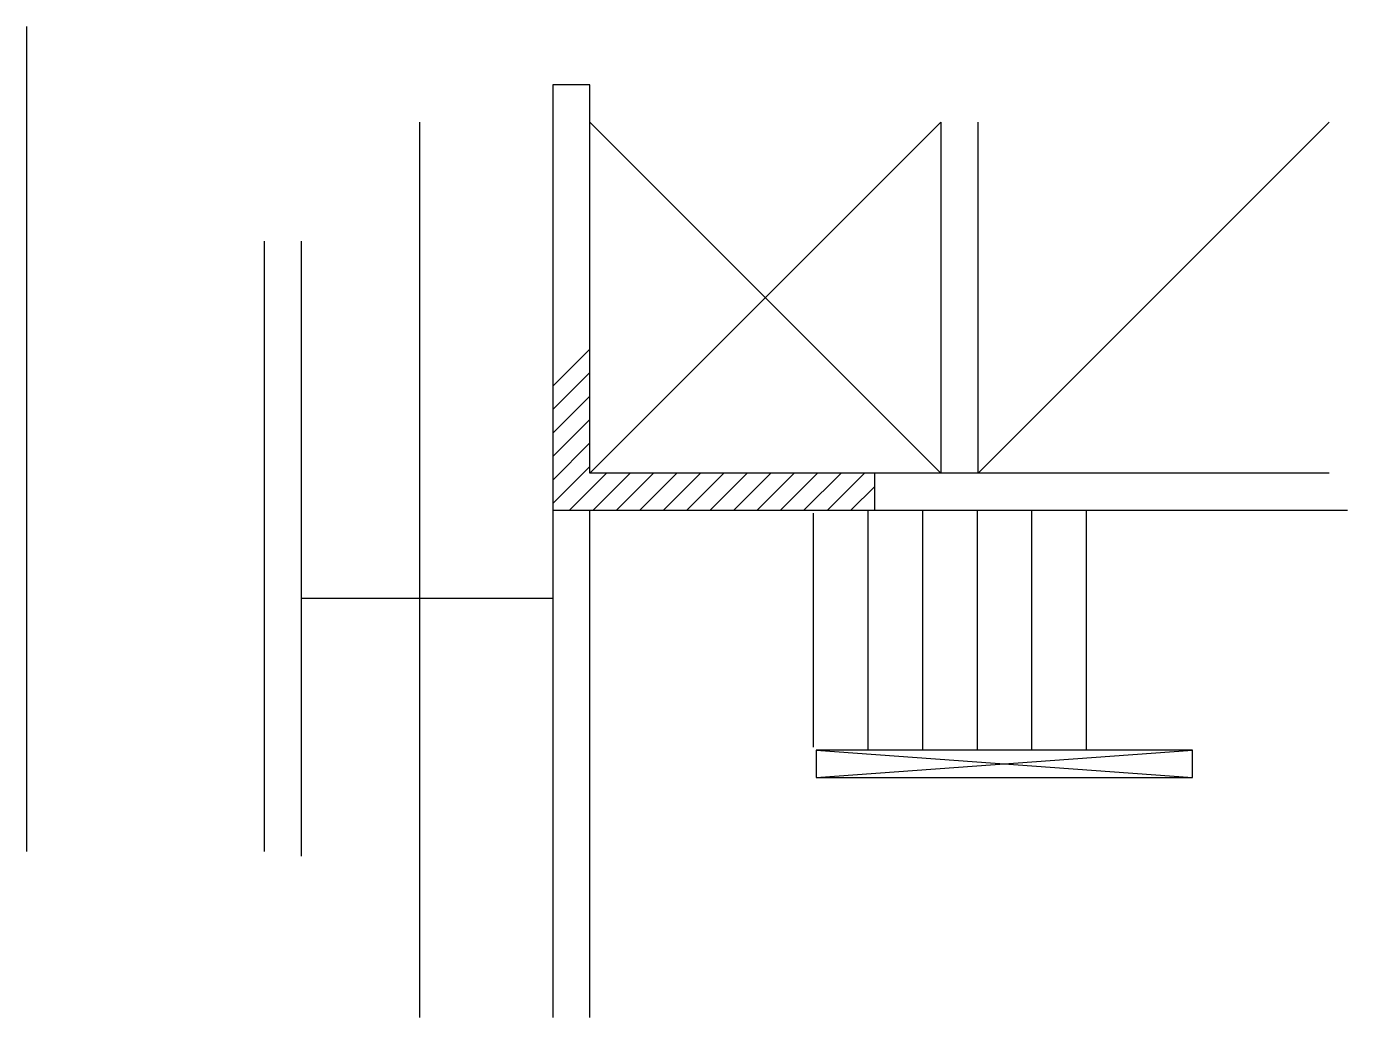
# Model space of a CAD drawing. Header units: metres. Extents: x 6096 to 6773, y 2489 to 2997.
import ezdxf

# ---------------------------------------------------------------- set-up
doc = ezdxf.new("R2010")
doc.units = ezdxf.units.M
for name, color, linetype in [('1', 7, 'Continuous'), ('3', 7, 'Continuous'), ('7', 7, 'Continuous'), ('9', 7, 'Continuous'), ('Painéis', 7, 'Continuous')]:
    doc.layers.add(name, color=color, linetype=linetype)

msp = doc.modelspace()

# ---------------------------------------------------------------- linework, layer by layer
at = {"layer": '1', "color": 7, "lineweight": 25}
for p, q in [((6384.72, 2767.94), (6564.72, 2947.94)), ((6384.72, 2947.94), (6564.72, 2767.94)), ((6384.72, 2767.94), (6564.72, 2947.94)), ((6384.72, 2947.94), (6564.72, 2767.94)), ((6583.72, 2767.94), (6763.72, 2947.94)), ((6583.72, 2767.94), (6763.72, 2947.94))]:
    msp.add_line(p, q, dxfattribs=at)
at = {"layer": '3', "color": 7, "lineweight": 25}
for p, q in [((6365.72, 2812.52), (6384.72, 2831.52)), ((6365.72, 2800.5), (6384.72, 2819.5)), ((6365.72, 2788.48), (6384.72, 2807.48)), ((6365.72, 2776.46), (6384.72, 2795.46)), ((6365.72, 2764.44), (6384.72, 2783.44)), ((6365.72, 2752.42), (6384.72, 2771.42)), ((6374.27, 2748.94), (6393.27, 2767.94)), ((6386.29, 2748.94), (6405.29, 2767.94)), ((6398.31, 2748.94), (6417.31, 2767.94)), ((6410.33, 2748.94), (6429.33, 2767.94)), ((6422.35, 2748.94), (6441.35, 2767.94)), ((6434.37, 2748.94), (6453.37, 2767.94)), ((6446.39, 2748.94), (6465.39, 2767.94)), ((6458.41, 2748.94), (6477.41, 2767.94)), ((6470.43, 2748.94), (6489.43, 2767.94)), ((6482.45, 2748.94), (6501.45, 2767.94)), ((6494.47, 2748.94), (6513.47, 2767.94)), ((6506.49, 2748.94), (6525.49, 2767.94)), ((6518.51, 2748.94), (6530.72, 2761.15)), ((6530.54, 2748.94), (6530.72, 2749.13))]:
    msp.add_line(p, q, dxfattribs=at)
for points in [[(6564.72, 2947.94), (6564.72, 2767.94)], [(6583.72, 2767.94), (6583.72, 2947.94)], [(6217.72, 2886.94), (6217.72, 2573.94)], [(6236.72, 2571.66), (6236.72, 2886.94)], [(6564.72, 2767.94), (6530.72, 2767.94)], [(6583.72, 2767.94), (6564.72, 2767.94)], [(6763.72, 2767.94), (6583.72, 2767.94)], [(6365.72, 2748.94), (6365.72, 2488.94)], [(6384.72, 2488.94), (6384.72, 2748.94)], [(6530.72, 2748.94), (6574.22, 2748.94)], [(6574.22, 2748.94), (6773.22, 2748.94)]]:
    msp.add_lwpolyline(points, dxfattribs=at)
at = {"layer": '7', "color": 7, "lineweight": 25}
msp.add_lwpolyline([(6365.72, 2748.94), (6530.72, 2748.94), (6530.72, 2767.94), (6384.72, 2767.94), (6384.72, 2966.94), (6365.72, 2966.94), (6365.72, 2748.94)], dxfattribs=at)
at = {"layer": '9', "color": 7, "lineweight": 25}
for p, q in [((6499.22, 2747.44), (6499.22, 2627.44)), ((6527.22, 2748.94), (6527.22, 2625.94)), ((6555.22, 2748.94), (6555.22, 2625.94)), ((6583.22, 2748.94), (6583.22, 2625.94)), ((6611.22, 2748.94), (6611.22, 2625.94)), ((6639.22, 2748.94), (6639.22, 2625.94)), ((6500.72, 2625.94), (6693.72, 2611.94)), ((6500.72, 2611.94), (6693.72, 2625.94))]:
    msp.add_line(p, q, dxfattribs=at)
msp.add_lwpolyline([(6500.72, 2611.94), (6693.72, 2611.94), (6693.72, 2625.94), (6500.72, 2625.94), (6500.72, 2611.94)], dxfattribs=at)
at = {"layer": 'Painéis', "color": 7, "lineweight": 25}
for p, q in [((6095.73, 2996.94), (6095.73, 2573.94)), ((6297.22, 2947.89), (6297.22, 2488.89)), ((6236.72, 2703.89), (6365.72, 2703.89))]:
    msp.add_line(p, q, dxfattribs=at)

doc.saveas('drawing.dxf')
